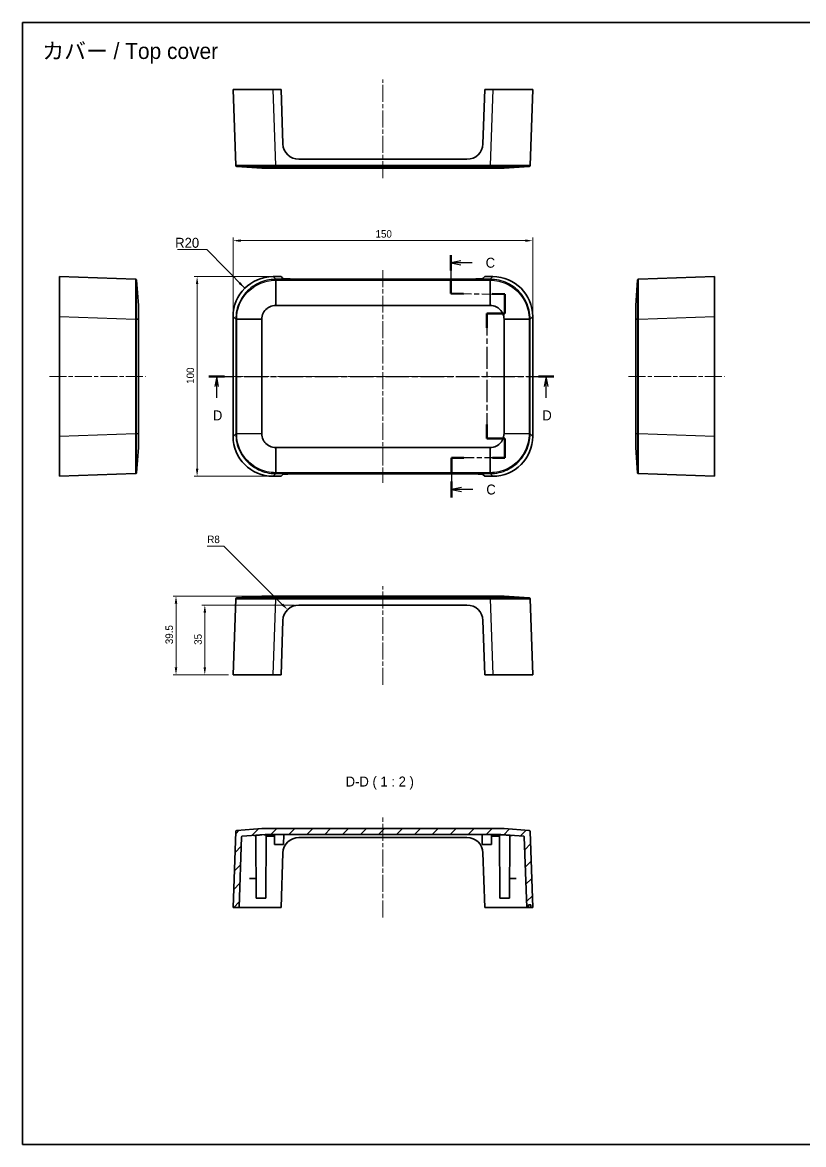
# Model space of a CAD drawing. Header units: millimetres. Extents: x 22 to 3190, y 12 to 574.
# Drawn here: x 1215 to 1606, y 12 to 574 of the extents above; entities that cross this region are included whole.
import ezdxf

# ---------------------------------------------------------------- set-up
doc = ezdxf.new("R2010")
doc.units = ezdxf.units.MM
doc.header["$LTSCALE"] = 1.5
doc.linetypes.add('CHAIN', pattern=[0.3543, 0.2362, -0.0295, 0.0591, -0.0295])
doc.layers.get('Defpoints').update_dxf_attribs({"lineweight": 25})
for name, color, linetype, lineweight in [('Border (ISO)', 7, 'Continuous', 35), ('Dimension (ISO)', 7, 'Continuous', 18), ('Section Line (ISO)', 7, 'CHAIN', 25), ('Symbol (ISO)', 7, 'Continuous', 18), ('Visible (ISO)', 7, 'Continuous', 35), ('Visible Narrow (ISO)', 7, 'Continuous', 25)]:
    doc.layers.add(name, color=color, linetype=linetype, lineweight=lineweight)
doc.layers.add('Centerline (ISO)', color=7, linetype='Continuous', lineweight=18, true_color=0x80ffff)
doc.layers.add('Hatch (ISO)', color=1, linetype='Continuous', lineweight=18, true_color=0xff0000)
doc.styles.add('Note Text (TK)', font='')
doc.styles.get('Note Text (TK)').set_extended_font_data('MS PGothic')
doc.dimstyles.new('Default - Method 1b (TK)', dxfattribs={"dimscale": 1.5, "dimtxt": 2.5, "dimasz": 2.5, "dimexe": 1, "dimexo": 1.5, "dimgap": 1, "dimtad": 1, "dimtoh": 1, "dimrnd": 1e-08, "dimdsep": 46, "dimtxsty": 'Note Text (TK)', "dimcen": 0.09, "dimdle": 5, "dimclrd": 100, "dimclre": 100, "dimclrt": 7, "dimadec": 1, "dimazin": 1, "dimtfac": 1, "dimtmove": 0, "dimatfit": 3, "dimfxl": 1, "dimtolj": 1, "dimlwd": -1, "dimlwe": -1, "dimarcsym": 0})
doc.dimstyles.new('Default - Method 1b (TK)$7', dxfattribs={"dimscale": 1.5, "dimtxt": 2.5, "dimasz": 2.5, "dimexe": 1, "dimexo": 1.5, "dimgap": 1, "dimtad": 1, "dimtoh": 1, "dimrnd": 1e-08, "dimdsep": 46, "dimtxsty": 'Note Text (TK)', "dimcen": 0.09, "dimdle": 5, "dimclrd": 256, "dimclre": 100, "dimclrt": 7, "dimadec": 1, "dimazin": 1, "dimtfac": 1, "dimtmove": 0, "dimatfit": 3, "dimfxl": 1, "dimtolj": 1, "dimlwd": -1, "dimlwe": -1, "dimarcsym": 0})

# ---------------------------------------------------------------- blocks, each defined once
blk = doc.blocks.new('図面枠 tk図枠')
at = {"layer": 'Border (ISO)'}
for p, q in [((14.5, 289), (405.5, 289)), ((14.5, 289), (14.5, 8)), ((405.5, 289), (405.5, 8)), ((14.5, 8), (405.5, 8))]:
    blk.add_line(p, q, dxfattribs=at)
blk = doc.blocks.new('2dTransSection2')
at = {"layer": 'Section Line (ISO)', "linetype": 'CHAIN', "ltscale": 16.412285}
blk.add_line((121.72, 230.72), (121.72, 221.09), dxfattribs=at)
at = {"layer": 'Section Line (ISO)', "linetype": 'Continuous', "lineweight": 50}
for p, q in [((121.72, 230.72), (121.72, 226.9)), ((121.72, 224.9), (121.72, 221.09)), ((121.72, 221.09), (124.88, 221.06)), ((132.05, 221), (135.22, 220.98)), ((135.22, 220.98), (135.22, 216.12)), ((135.22, 216.12), (130.72, 216.12)), ((130.72, 216.12), (130.72, 212.56)), ((130.72, 188.35), (130.72, 184.8)), ((130.72, 184.8), (135.22, 184.8)), ((135.22, 184.8), (135.22, 179.98)), ((124.99, 179.98), (121.88, 179.98)), ((121.88, 179.98), (121.88, 176.01)), ((135.22, 179.98), (132.11, 179.98)), ((121.88, 174.01), (121.88, 170.03))]:
    blk.add_line(p, q, dxfattribs=at)
at = {"layer": 'Section Line (ISO)', "linetype": 'Continuous'}
for p, q in [((124.22, 229.31), (121.72, 228.81)), ((124.22, 228.81), (121.72, 228.81)), ((121.72, 228.81), (124.22, 228.31)), ((127.07, 228.81), (124.22, 228.81)), ((124.38, 172.52), (121.88, 172.02)), ((124.38, 172.02), (121.88, 172.02)), ((121.88, 172.02), (124.38, 171.52)), ((127.26, 172.02), (124.38, 172.02))]:
    blk.add_line(p, q, dxfattribs=at)
at = {"layer": 'Section Line (ISO)', "linetype": 'CHAIN', "ltscale": 14.589766}
blk.add_line((121.72, 221.09), (135.22, 220.98), dxfattribs=at)
at = {"layer": 'Section Line (ISO)', "linetype": 'CHAIN', "ltscale": 5.397293}
blk.add_line((135.22, 220.98), (135.22, 216.12), dxfattribs=at)
at = {"layer": 'Section Line (ISO)', "linetype": 'CHAIN', "ltscale": 5.001}
blk.add_line((135.22, 216.12), (130.72, 216.12), dxfattribs=at)
at = {"layer": 'Section Line (ISO)', "linetype": 'CHAIN', "ltscale": 15.673313}
blk.add_line((130.72, 216.12), (130.72, 184.8), dxfattribs=at)
at = {"layer": 'Section Line (ISO)', "linetype": 'CHAIN', "ltscale": 5.000638}
blk.add_line((130.72, 184.8), (135.22, 184.8), dxfattribs=at)
at = {"layer": 'Section Line (ISO)', "linetype": 'CHAIN', "ltscale": 5.353258}
blk.add_line((135.22, 184.8), (135.22, 179.98), dxfattribs=at)
at = {"layer": 'Section Line (ISO)', "linetype": 'CHAIN', "ltscale": 14.43327}
blk.add_line((135.22, 179.98), (121.88, 179.98), dxfattribs=at)
at = {"layer": 'Section Line (ISO)', "linetype": 'CHAIN', "ltscale": 16.867325}
blk.add_line((121.88, 179.98), (121.88, 170.03), dxfattribs=at)
at = {"layer": 'Section Line (ISO)', "char_height": 2.5, "attachment_point": 7, "style": 'Note Text (TK)'}
for insert in [(130.44, 227.54), (130.6, 170.75)]:
    blk.add_mtext('C', dxfattribs=dict(at, insert=insert))
blk = doc.blocks.new('2dTransSection3')
at = {"layer": 'Section Line (ISO)', "linetype": 'CHAIN', "ltscale": 16.623709}
blk.add_line((61.16, 200.35), (147.51, 200.35), dxfattribs=at)
at = {"layer": 'Section Line (ISO)', "linetype": 'Continuous', "lineweight": 50}
for p, q in [((61.16, 200.35), (65.05, 200.35)), ((143.62, 200.35), (147.51, 200.35))]:
    blk.add_line(p, q, dxfattribs=at)
at = {"layer": 'Section Line (ISO)', "linetype": 'Continuous'}
for p, q in [((63.11, 200.35), (62.61, 197.85)), ((63.11, 197.85), (63.11, 200.35)), ((63.61, 197.85), (63.11, 200.35)), ((145.57, 200.35), (145.07, 197.85)), ((145.57, 197.85), (145.57, 200.35)), ((146.07, 197.85), (145.57, 200.35)), ((63.11, 194.98), (63.11, 197.85)), ((145.57, 194.98), (145.57, 197.85))]:
    blk.add_line(p, q, dxfattribs=at)
at = {"layer": 'Section Line (ISO)', "char_height": 2.5, "attachment_point": 7, "style": 'Note Text (TK)'}
for insert in [(62.17, 189.35), (144.62, 189.35)]:
    blk.add_mtext('D', dxfattribs=dict(at, insert=insert))
blk = doc.blocks.new('*D38')
at = {"layer": 'Defpoints', "color": 0, "transparency": 16777216}
for p in [(1470.19, 464.71), (1320.19, 426.71), (1470.19, 426.71)]:
    blk.add_point(p, dxfattribs=at)
at = {"layer": 'Dimension (ISO)', "color": 100, "transparency": 16777216}
for p, q in [((1320.19, 428.96), (1320.19, 466.21)), ((1323.94, 464.71), (1466.44, 464.71)), ((1470.19, 428.96), (1470.19, 466.21))]:
    blk.add_line(p, q, dxfattribs=at)
for points in [[(1323.94, 465.33), (1323.94, 464.08), (1320.19, 464.71)], [(1466.44, 465.33), (1466.44, 464.08), (1470.19, 464.71)]]:
    blk.add_solid(points, dxfattribs=at)
at = {"layer": 'Dimension (ISO)', "color": 7, "transparency": 16777216, "insert": (1391.49, 468.08), "char_height": 3.75, "attachment_point": 4, "style": 'Note Text (TK)'}
blk.add_mtext('\\A1;150', dxfattribs=at)
blk = doc.blocks.new('*D39')
at = {"layer": 'Defpoints', "color": 0, "transparency": 16777216}
for p in [(1302.18, 446.69), (1340.18, 446.69), (1340.18, 346.69)]:
    blk.add_point(p, dxfattribs=at)
at = {"layer": 'Dimension (ISO)', "color": 100, "transparency": 16777216}
for p, q in [((1337.93, 446.69), (1300.68, 446.69)), ((1302.18, 350.44), (1302.18, 442.94)), ((1337.93, 346.69), (1300.68, 346.69))]:
    blk.add_line(p, q, dxfattribs=at)
for points in [[(1301.56, 442.94), (1302.81, 442.94), (1302.18, 446.69)], [(1301.56, 350.44), (1302.81, 350.44), (1302.18, 346.69)]]:
    blk.add_solid(points, dxfattribs=at)
at = {"layer": 'Dimension (ISO)', "color": 7, "transparency": 16777216, "insert": (1298.81, 392.99), "char_height": 3.75, "attachment_point": 4, "rotation": 90, "style": 'Note Text (TK)'}
blk.add_mtext('\\A1;100', dxfattribs=at)
blk = doc.blocks.new('*D40')
at = {"layer": 'Defpoints', "color": 0, "transparency": 16777216}
for p in [(1306.04, 282.22), (1353.12, 282.22), (1320.19, 247.22)]:
    blk.add_point(p, dxfattribs=at)
at = {"layer": 'Dimension (ISO)', "color": 100, "transparency": 16777216}
for p, q in [((1350.87, 282.22), (1304.54, 282.22)), ((1306.04, 250.97), (1306.04, 278.47)), ((1317.94, 247.22), (1304.54, 247.22))]:
    blk.add_line(p, q, dxfattribs=at)
for points in [[(1305.41, 278.47), (1306.66, 278.47), (1306.04, 282.22)], [(1305.41, 250.97), (1306.66, 250.97), (1306.04, 247.22)]]:
    blk.add_solid(points, dxfattribs=at)
at = {"layer": 'Dimension (ISO)', "color": 7, "transparency": 16777216, "insert": (1302.66, 262.27), "char_height": 3.75, "attachment_point": 4, "rotation": 90, "style": 'Note Text (TK)'}
blk.add_mtext('\\A1;35', dxfattribs=at)
blk = doc.blocks.new('*D41')
at = {"layer": 'Defpoints', "color": 0, "transparency": 16777216}
for p in [(1291.62, 286.72), (1341.56, 286.72), (1320.19, 247.22)]:
    blk.add_point(p, dxfattribs=at)
at = {"layer": 'Dimension (ISO)', "color": 100, "transparency": 16777216}
for p, q in [((1339.31, 286.72), (1290.12, 286.72)), ((1291.62, 250.97), (1291.62, 282.97)), ((1317.94, 247.22), (1290.12, 247.22))]:
    blk.add_line(p, q, dxfattribs=at)
for points in [[(1290.99, 282.97), (1292.24, 282.97), (1291.62, 286.72)], [(1290.99, 250.97), (1292.24, 250.97), (1291.62, 247.22)]]:
    blk.add_solid(points, dxfattribs=at)
at = {"layer": 'Dimension (ISO)', "color": 7, "transparency": 16777216, "insert": (1288.24, 262.6), "char_height": 3.75, "attachment_point": 4, "rotation": 90, "style": 'Note Text (TK)'}
blk.add_mtext('\\A1;39.5', dxfattribs=at)
blk = doc.blocks.new('*D42')
at = {"layer": 'Defpoints', "color": 0, "transparency": 16777216}
for p in [(1347.47, 279.88), (1353.12, 274.22)]:
    blk.add_point(p, dxfattribs=at)
at = {"layer": 'Dimension (ISO)', "color": 100, "transparency": 16777216}
for p, q in [((1307.27, 311.71), (1315.64, 311.71)), ((1315.64, 311.71), (1344.82, 282.53))]:
    blk.add_line(p, q, dxfattribs=at)
blk.add_solid([(1345.26, 282.97), (1344.37, 282.09), (1347.47, 279.88)], dxfattribs=at)
at = {"layer": 'Dimension (ISO)', "color": 7, "transparency": 16777216, "insert": (1307.27, 315.08), "char_height": 3.75, "attachment_point": 4, "style": 'Note Text (TK)'}
blk.add_mtext('\\A1;R8', dxfattribs=at)

msp = doc.modelspace()

# ---------------------------------------------------------------- hatches: boundary and pattern name
at = {"layer": 'Hatch (ISO)'}
h = msp.add_hatch(dxfattribs=at)
h.set_pattern_fill('ANSI31', color=256, scale=50.8, style=0)
h.set_pattern_definition([(45, (1185.75, -4), (-4.49013, 4.49013), [])])
edge = h.paths.add_edge_path()
edge.add_ellipse((1468.365, 168.8387), major_axis=(0.4997, 0.0174), ratio=1, start_angle=0, end_angle=83.615688)
edge.add_line((1468.4032, 169.3372), (1455.8142, 170.3024))
edge.add_line((1455.8142, 170.3024), (1334.5729, 170.3024))
edge.add_line((1334.5729, 170.3024), (1321.9839, 169.3372))
edge.add_ellipse((1322.0221, 168.8387), major_axis=(-0.0382, 0.4985), ratio=1, start_angle=0, end_angle=83.615688)
edge.add_line((1321.5224, 168.8561), (1320.1936, 130.8024))
edge.add_line((1320.1936, 130.8024), (1323.1936, 130.8024))
edge.add_line((1323.1936, 130.8024), (1324.4274, 166.1348))
edge.add_ellipse((1324.7272, 166.1243), major_axis=(-0.2998, 0.0105), ratio=1, start_angle=276.384312, end_angle=360, ccw=False)
edge.add_line((1324.7043, 166.4235), (1336.1682, 167.3024))
edge.add_line((1336.1682, 167.3024), (1454.219, 167.3024))
edge.add_line((1454.219, 167.3024), (1465.6829, 166.4235))
edge.add_ellipse((1465.6599, 166.1243), major_axis=(0.0229, 0.2991), ratio=1, start_angle=276.384312, end_angle=360, ccw=False)
edge.add_line((1465.9597, 166.1348), (1467.1936, 130.8024))
edge.add_line((1467.1936, 130.8024), (1468.0936, 130.8024))
edge.add_line((1468.0936, 130.8024), (1468.0936, 132.0024))
edge.add_line((1468.0936, 132.0024), (1469.1936, 132.0024))
edge.add_line((1469.1936, 132.0024), (1469.1936, 130.8024))
edge.add_line((1469.1936, 130.8024), (1470.1936, 130.8024))
edge.add_line((1470.1936, 130.8024), (1468.8647, 168.8561))

# ---------------------------------------------------------------- linework, layer by layer
at = {"layer": 'Centerline (ISO)', "linetype": 'CHAIN', "ltscale": 23.990969}
for p, q in [((1395.1936, 495.9527), (1395.1936, 545.4527)), ((1395.1936, 449.9034), (1395.1936, 343.4841)), ((1228.2892, 396.6937), (1276.3429, 396.6937)), ((1316.9839, 396.6937), (1473.4032, 396.6937)), ((1518.167, 396.6937), (1566.2207, 396.6937)), ((1395.1936, 242.2187), (1395.1936, 291.7187)), ((1395.1936, 125.8024), (1395.1936, 176.6406))]:
    msp.add_line(p, q, dxfattribs=at)
at = {"layer": 'Visible (ISO)'}
for p, q in [((1320.1936, 540.4527), (1340.1814, 540.4527)), ((1320.1936, 540.4527), (1321.5224, 502.399)), ((1340.1814, 540.4527), (1344.1936, 540.4527)), ((1345.1287, 513.1785), (1344.1936, 540.4527)), ((1446.1936, 540.4527), (1445.2585, 513.1785)), ((1446.1936, 540.4527), (1450.2058, 540.4527)), ((1450.2058, 540.4527), (1470.1936, 540.4527)), ((1468.8647, 502.399), (1470.1936, 540.4527)), ((1321.9839, 501.9179), (1334.573, 500.9527)), ((1341.5608, 500.9527), (1448.8264, 500.9527)), ((1437.2632, 505.4527), (1353.124, 505.4527)), ((1455.8142, 500.9527), (1468.4032, 501.9179)), ((1233.2892, 426.7059), (1233.2892, 446.6937)), ((1271.3429, 445.3649), (1233.2892, 446.6937)), ((1272.7892, 432.3143), (1271.824, 444.9034)), ((1340.1814, 446.6937), (1344.1936, 446.6937)), ((1345.1287, 445.7413), (1344.1936, 446.6937)), ((1437.2632, 445.4715), (1353.124, 445.4715)), ((1446.1936, 446.6937), (1445.2585, 445.7413)), ((1446.1936, 446.6937), (1450.2058, 446.6937)), ((1522.6859, 444.9034), (1521.7207, 432.3143)), ((1561.2207, 446.6937), (1523.167, 445.3649)), ((1561.2207, 446.6937), (1561.2207, 426.7059)), ((1341.5608, 432.3144), (1448.8264, 432.3144)), ((1233.2892, 366.6815), (1233.2892, 426.7059)), ((1272.7892, 368.0609), (1272.7892, 425.3265)), ((1320.1936, 366.6815), (1320.1936, 426.7059)), ((1334.5729, 368.0609), (1334.5729, 425.3265)), ((1455.8142, 425.3265), (1455.8142, 368.0609)), ((1470.1936, 426.7059), (1470.1936, 366.6815)), ((1521.7207, 425.3265), (1521.7207, 368.0609)), ((1561.2207, 426.7059), (1561.2207, 366.6815)), ((1233.2892, 346.6937), (1233.2892, 366.6815)), ((1561.2207, 366.6815), (1561.2207, 346.6937)), ((1271.824, 348.4841), (1272.7892, 361.0731)), ((1448.8264, 361.0731), (1341.5608, 361.0731)), ((1521.7207, 361.0731), (1522.6859, 348.4841)), ((1233.2892, 346.6937), (1271.3429, 348.0226)), ((1344.1936, 346.6937), (1340.1814, 346.6937)), ((1344.1936, 346.6937), (1345.1287, 347.6462)), ((1353.124, 347.916), (1437.2632, 347.916)), ((1445.2585, 347.6462), (1446.1936, 346.6937)), ((1450.2058, 346.6937), (1446.1936, 346.6937)), ((1523.167, 348.0226), (1561.2207, 346.6937)), ((1334.573, 286.7187), (1321.9839, 285.7535)), ((1448.8264, 286.7187), (1341.5608, 286.7187)), ((1468.4032, 285.7535), (1455.8142, 286.7187)), ((1321.5224, 285.2724), (1320.1936, 247.2187)), ((1353.124, 282.2187), (1437.2632, 282.2187)), ((1470.1936, 247.2187), (1468.8647, 285.2724)), ((1344.1936, 247.2187), (1345.1287, 274.4928)), ((1445.2585, 274.4928), (1446.1936, 247.2187)), ((1340.1814, 247.2187), (1320.1936, 247.2187)), ((1344.1936, 247.2187), (1340.1814, 247.2187)), ((1450.2058, 247.2187), (1446.1936, 247.2187)), ((1470.1936, 247.2187), (1450.2058, 247.2187)), ((1321.5224, 168.8561), (1320.1936, 130.8024)), ((1334.5729, 170.3024), (1321.9839, 169.3372)), ((1455.8142, 170.3024), (1334.5729, 170.3024)), ((1334.5729, 170.3024), (1334.573, 170.3024)), ((1468.4032, 169.3372), (1455.8142, 170.3024)), ((1455.8142, 170.3024), (1455.8142, 170.3024)), ((1470.1936, 130.8024), (1468.8647, 168.8561)), ((1323.1936, 130.8024), (1324.4274, 166.1348)), ((1324.7043, 166.4235), (1336.1682, 167.3024)), ((1331.7936, 135.4024), (1331.6289, 166.8597)), ((1336.1682, 167.3024), (1454.219, 167.3024)), ((1336.5936, 135.4024), (1336.7599, 167.1707)), ((1336.7599, 167.1716), (1336.7599, 167.173)), ((1340.8936, 162.3024), (1340.8674, 167.3024)), ((1345.4936, 162.3024), (1345.5198, 167.3024)), ((1353.124, 165.8024), (1437.2632, 165.8024)), ((1444.8936, 162.3024), (1444.8674, 167.3024)), ((1449.4936, 162.3024), (1449.5198, 167.3024)), ((1453.7936, 135.4024), (1453.6272, 167.1724)), ((1454.219, 167.3024), (1465.6829, 166.4235)), ((1458.5936, 135.4024), (1458.7583, 166.8597)), ((1465.9597, 166.1348), (1467.1936, 130.8024)), ((1345.4936, 162.3024), (1340.8936, 162.3024)), ((1344.1936, 130.8024), (1345.1287, 158.0765)), ((1449.4936, 162.3024), (1444.8936, 162.3024)), ((1445.2585, 158.0765), (1446.1936, 130.8024)), ((1328.8875, 145.3024), (1331.7417, 145.3024)), ((1458.6454, 145.3024), (1461.4997, 145.3024)), ((1336.5936, 135.4024), (1331.7936, 135.4024)), ((1458.5936, 135.4024), (1453.7936, 135.4024)), ((1320.1936, 130.8024), (1323.1936, 130.8024)), ((1323.1936, 130.8024), (1339.6835, 130.8024)), ((1344.1936, 130.8024), (1339.6835, 130.8024)), ((1450.7036, 130.8024), (1446.1936, 130.8024)), ((1450.7036, 130.8024), (1467.1936, 130.8024)), ((1467.1936, 130.8024), (1468.0936, 130.8024)), ((1468.0936, 130.8024), (1468.0936, 132.0024)), ((1468.0936, 132.0024), (1469.1936, 132.0024)), ((1469.1936, 130.8024), (1468.0936, 130.8024)), ((1469.1936, 132.0024), (1469.1936, 130.8024)), ((1469.1936, 130.8024), (1470.1936, 130.8024))]:
    msp.add_line(p, q, dxfattribs=at)
for centre, radius, start, end in [((1353.124, 513.4527), 8, 181.963658, 270), ((1437.2632, 513.4527), 8, 270, 358.036342), ((1322.0221, 502.4164), 0.5, 182, 265.615703), ((1468.365, 502.4164), 0.5, 274.384297, 358), ((1271.3255, 444.8652), 0.5, 4.384297, 88), ((1523.1845, 444.8652), 0.5, 92, 175.615703), ((1271.3255, 348.5223), 0.5, 272, 355.615703), ((1523.1845, 348.5223), 0.5, 184.384297, 268), ((1322.0221, 285.2549), 0.5, 94.384297, 178), ((1353.124, 274.2187), 8, 90, 178.036342), ((1437.2632, 274.2187), 8, 1.963658, 90), ((1468.365, 285.2549), 0.5, 2, 85.615703), ((1322.0221, 168.8387), 0.5, 94.384312, 178), ((1468.365, 168.8387), 0.5, 2, 85.615688), ((1324.7272, 166.1243), 0.3, 94.384312, 178), ((1353.124, 157.8024), 8, 90, 178.036342), ((1437.2632, 157.8024), 8, 1.963658, 90), ((1465.6599, 166.1243), 0.3, 2, 85.615688)]:
    msp.add_arc(centre, radius, start, end, dxfattribs=at)
for centre, major_axis, ratio, start_param, end_param in [((1340.2058, 426.6815), (-14.1594, 14.1594), 0.99878277, 5.49839613, 7.06797448), ((1353.124, 445.7509), (8, 0), 0.03492077, 3.17586494, 4.71238898), ((1437.2632, 445.7509), (8, 0), 0.03492077, 4.71238898, 6.24891302), ((1450.1814, 426.6815), (14.1594, 14.1594), 0.99878277, 5.49839613, 7.06797448), ((1340.2058, 366.7059), (-14.1594, -14.1594), 0.99878277, 5.49839613, 7.06797448), ((1450.1814, 366.7059), (14.1594, -14.1594), 0.99878277, 5.49839613, 7.06797448), ((1353.124, 347.6366), (-8, 0), 0.03492077, 4.71238898, 6.24891302), ((1437.2632, 347.6366), (-8, 0), 0.03492077, 3.17586494, 4.71238898)]:
    msp.add_ellipse(centre, major_axis=major_axis, ratio=ratio, start_param=start_param, end_param=end_param, dxfattribs=at)
for points, knots in [([(1334.573, 500.9527), (1334.5748, 500.9527), (1335.0541, 500.9527), (1336.7196, 500.9527), (1338.9394, 500.9527), (1340.5027, 500.9527), (1341.5486, 500.9527)], [-0.7830483, -0.7830483, -0.7830483, -0.7830483, -0.33559213, 0.11186404, 0.33559213, 0.7830483, 0.7830483, 0.7830483, 0.7830483]), ([(1341.5486, 500.9527), (1341.5506, 500.9527), (1341.5526, 500.9527), (1341.5567, 500.9527), (1341.5587, 500.9527), (1341.5608, 500.9527)], [0, 0, 0, 0, 0.00061036116, 0.00061036116, 0.00122072231, 0.00122072231, 0.00122072231, 0.00122072231]), ([(1448.8264, 500.9527), (1448.8284, 500.9527), (1448.8305, 500.9527), (1448.8345, 500.9527), (1448.8366, 500.9527), (1448.8386, 500.9527)], [0, 0, 0, 0, 0.00061036116, 0.00061036116, 0.00122072232, 0.00122072232, 0.00122072232, 0.00122072232]), ([(1448.8386, 500.9527), (1449.8845, 500.9527), (1451.4478, 500.9527), (1453.6676, 500.9527), (1455.333, 500.9527), (1455.8124, 500.9527), (1455.8142, 500.9527)], [-0.7830483, -0.7830483, -0.7830483, -0.7830483, -0.33559213, -0.11186404, 0.33559213, 0.7830483, 0.7830483, 0.7830483, 0.7830483]), ([(1272.7892, 425.3387), (1272.7892, 426.3846), (1272.7892, 428.4712), (1272.7892, 430.5563), (1272.7892, 431.9517), (1272.7892, 432.3125), (1272.7892, 432.3143)], [-0.7830483, -0.7830483, -0.7830483, -0.7830483, -0.33559213, 0.11186404, 0.33559213, 0.7830483, 0.7830483, 0.7830483, 0.7830483]), ([(1334.573, 425.3387), (1334.5748, 426.3846), (1335.0541, 428.4712), (1336.7196, 430.5563), (1338.9394, 431.9517), (1340.5027, 432.3125), (1341.5486, 432.3143)], [-0.7830483, -0.7830483, -0.7830483, -0.7830483, -0.33559213, 0.11186404, 0.33559213, 0.7830483, 0.7830483, 0.7830483, 0.7830483]), ([(1341.5486, 432.3143), (1341.5506, 432.3143), (1341.5526, 432.3143), (1341.5567, 432.3144), (1341.5587, 432.3144), (1341.5608, 432.3144)], [0, 0, 0, 0, 0.00061036116, 0.00061036116, 0.00122072231, 0.00122072231, 0.00122072231, 0.00122072231]), ([(1448.8264, 432.3144), (1448.8284, 432.3144), (1448.8305, 432.3144), (1448.8345, 432.3143), (1448.8366, 432.3143), (1448.8386, 432.3143)], [0, 0, 0, 0, 0.00061036116, 0.00061036116, 0.00122072232, 0.00122072232, 0.00122072232, 0.00122072232]), ([(1448.8386, 432.3143), (1449.8845, 432.3125), (1451.4478, 431.9517), (1453.6676, 430.5563), (1455.333, 428.4712), (1455.8124, 426.3846), (1455.8142, 425.3387)], [-0.7830483, -0.7830483, -0.7830483, -0.7830483, -0.33559213, -0.11186404, 0.33559213, 0.7830483, 0.7830483, 0.7830483, 0.7830483]), ([(1521.7207, 432.3143), (1521.7207, 432.3125), (1521.7207, 431.9517), (1521.7207, 430.5563), (1521.7207, 428.4712), (1521.7207, 426.3846), (1521.7207, 425.3387)], [-0.7830483, -0.7830483, -0.7830483, -0.7830483, -0.33559213, -0.11186404, 0.33559213, 0.7830483, 0.7830483, 0.7830483, 0.7830483]), ([(1272.7892, 425.3265), (1272.7892, 425.3286), (1272.7892, 425.3306), (1272.7892, 425.3347), (1272.7892, 425.3367), (1272.7892, 425.3387)], [0, 0, 0, 0, 0.00061036117, 0.00061036117, 0.00122072233, 0.00122072233, 0.00122072233, 0.00122072233]), ([(1334.5729, 425.3265), (1334.5729, 425.3286), (1334.5729, 425.3306), (1334.5729, 425.3347), (1334.573, 425.3367), (1334.573, 425.3387)], [0, 0, 0, 0, 0.00061036117, 0.00061036117, 0.00122072233, 0.00122072233, 0.00122072233, 0.00122072233]), ([(1455.8142, 425.3387), (1455.8142, 425.3367), (1455.8142, 425.3347), (1455.8142, 425.3306), (1455.8142, 425.3286), (1455.8142, 425.3265)], [0, 0, 0, 0, 0.00061036116, 0.00061036116, 0.00122072232, 0.00122072232, 0.00122072232, 0.00122072232]), ([(1521.7207, 425.3387), (1521.7207, 425.3367), (1521.7207, 425.3347), (1521.7207, 425.3306), (1521.7207, 425.3286), (1521.7207, 425.3265)], [0, 0, 0, 0, 0.00061036116, 0.00061036116, 0.00122072232, 0.00122072232, 0.00122072232, 0.00122072232]), ([(1272.7892, 368.0487), (1272.7892, 368.0507), (1272.7892, 368.0528), (1272.7892, 368.0568), (1272.7892, 368.0589), (1272.7892, 368.0609)], [0, 0, 0, 0, 0.00061036115, 0.00061036115, 0.00122072229, 0.00122072229, 0.00122072229, 0.00122072229]), ([(1272.7892, 361.0731), (1272.7892, 361.0749), (1272.7892, 361.5543), (1272.7892, 363.2197), (1272.7892, 365.4395), (1272.7892, 367.0028), (1272.7892, 368.0487)], [-0.7830483, -0.7830483, -0.7830483, -0.7830483, -0.33559213, 0.11186404, 0.33559213, 0.7830483, 0.7830483, 0.7830483, 0.7830483]), ([(1334.573, 368.0487), (1334.573, 368.0507), (1334.5729, 368.0528), (1334.5729, 368.0568), (1334.5729, 368.0589), (1334.5729, 368.0609)], [0, 0, 0, 0, 0.00061036115, 0.00061036115, 0.00122072229, 0.00122072229, 0.00122072229, 0.00122072229]), ([(1341.5486, 361.0731), (1340.5027, 361.0749), (1338.4161, 361.5543), (1336.331, 363.2197), (1334.9356, 365.4395), (1334.5748, 367.0028), (1334.573, 368.0487)], [-0.7830483, -0.7830483, -0.7830483, -0.7830483, -0.33559213, 0.11186404, 0.33559213, 0.7830483, 0.7830483, 0.7830483, 0.7830483]), ([(1455.8142, 368.0487), (1455.8124, 367.0028), (1455.4515, 365.4395), (1454.0561, 363.2197), (1451.971, 361.5543), (1449.8845, 361.0749), (1448.8386, 361.0731)], [-0.7830483, -0.7830483, -0.7830483, -0.7830483, -0.33559213, -0.11186404, 0.33559213, 0.7830483, 0.7830483, 0.7830483, 0.7830483]), ([(1455.8142, 368.0609), (1455.8142, 368.0589), (1455.8142, 368.0568), (1455.8142, 368.0528), (1455.8142, 368.0507), (1455.8142, 368.0487)], [0, 0, 0, 0, 0.00061036114, 0.00061036114, 0.0012207223, 0.0012207223, 0.0012207223, 0.0012207223]), ([(1521.7207, 368.0609), (1521.7207, 368.0589), (1521.7207, 368.0568), (1521.7207, 368.0528), (1521.7207, 368.0507), (1521.7207, 368.0487)], [0, 0, 0, 0, 0.00061036114, 0.00061036114, 0.0012207223, 0.0012207223, 0.0012207223, 0.0012207223]), ([(1521.7207, 368.0487), (1521.7207, 367.0028), (1521.7207, 365.4395), (1521.7207, 363.2197), (1521.7207, 361.5543), (1521.7207, 361.0749), (1521.7207, 361.0731)], [-0.7830483, -0.7830483, -0.7830483, -0.7830483, -0.33559213, -0.11186404, 0.33559213, 0.7830483, 0.7830483, 0.7830483, 0.7830483]), ([(1341.5608, 361.0731), (1341.5587, 361.0731), (1341.5567, 361.0731), (1341.5526, 361.0731), (1341.5506, 361.0731), (1341.5486, 361.0731)], [0, 0, 0, 0, 0.00061036116, 0.00061036116, 0.00122072231, 0.00122072231, 0.00122072231, 0.00122072231]), ([(1448.8386, 361.0731), (1448.8366, 361.0731), (1448.8345, 361.0731), (1448.8305, 361.0731), (1448.8284, 361.0731), (1448.8264, 361.0731)], [0, 0, 0, 0, 0.00061036116, 0.00061036116, 0.00122072231, 0.00122072231, 0.00122072231, 0.00122072231]), ([(1341.5486, 286.7187), (1340.5027, 286.7187), (1338.4161, 286.7187), (1336.331, 286.7187), (1334.9356, 286.7187), (1334.5748, 286.7187), (1334.573, 286.7187)], [-0.7830483, -0.7830483, -0.7830483, -0.7830483, -0.33559213, 0.11186404, 0.33559213, 0.7830483, 0.7830483, 0.7830483, 0.7830483]), ([(1341.5608, 286.7187), (1341.5587, 286.7187), (1341.5567, 286.7187), (1341.5526, 286.7187), (1341.5506, 286.7187), (1341.5486, 286.7187)], [0, 0, 0, 0, 0.00061036116, 0.00061036116, 0.00122072231, 0.00122072231, 0.00122072231, 0.00122072231]), ([(1448.8386, 286.7187), (1448.8366, 286.7187), (1448.8345, 286.7187), (1448.8305, 286.7187), (1448.8284, 286.7187), (1448.8264, 286.7187)], [0, 0, 0, 0, 0.00061036116, 0.00061036116, 0.00122072231, 0.00122072231, 0.00122072231, 0.00122072231]), ([(1455.8142, 286.7187), (1455.8124, 286.7187), (1455.4515, 286.7187), (1454.0561, 286.7187), (1451.971, 286.7187), (1449.8845, 286.7187), (1448.8386, 286.7187)], [-0.7830483, -0.7830483, -0.7830483, -0.7830483, -0.33559213, -0.11186404, 0.33559213, 0.7830483, 0.7830483, 0.7830483, 0.7830483]), ([(1334.5483, 167.0921), (1334.4873, 167.0883), (1334.4262, 167.0844), (1333.9709, 167.0547), (1333.5697, 167.0259), (1332.8001, 166.9664), (1332.4233, 166.9348), (1331.759, 166.8737), (1331.4611, 166.8435), (1330.9772, 166.7877), (1330.7832, 166.7611), (1330.6041, 166.7288), (1330.5615, 166.719), (1330.538, 166.7122), (1330.5348, 166.7111), (1330.5348, 166.7111)], [0.564562365, 0.564562365, 0.564562365, 0.564562365, 0.582905973, 0.582905973, 0.701549373, 0.701549373, 0.823365319, 0.823365319, 0.943510669, 0.943510669, 1.063581284, 1.063581284, 1.119596727, 1.119596727, 1.135883401, 1.135883401, 1.135883401, 1.135883401]), ([(1337.8297, 167.0995), (1337.8297, 167.0995), (1337.8217, 167.1023), (1337.7817, 167.1124), (1337.7338, 167.1214), (1337.5736, 167.1416), (1337.4375, 167.1521), (1337.0736, 167.1681), (1336.8264, 167.1721), (1336.3073, 167.1692), (1336.0367, 167.1635), (1335.751, 167.1534)], [0.073447311, 0.073447311, 0.073447311, 0.073447311, 0.100668965, 0.100668965, 0.15510473, 0.15510473, 0.239945873, 0.239945873, 0.346239644, 0.346239644, 0.440034079, 0.440034079, 0.440034079, 0.440034079]), ([(1453.6312, 166.4237), (1452.524, 166.4237), (1451.3859, 166.4236), (1450.2425, 166.4235), (1450.0003, 166.4235), (1449.7577, 166.4235), (1449.5152, 166.4235)], [-0.420285064, -0.420285064, -0.420285064, -0.420285064, -0.077206948, -0.077206948, -0.077206948, -0.00453036, -0.00453036, -0.00453036, -0.00453036]), ([(1459.8525, 166.7111), (1459.8525, 166.7111), (1459.8477, 166.7127), (1459.8208, 166.7201), (1459.7839, 166.7285), (1459.6517, 166.7527), (1459.5314, 166.7707), (1459.1923, 166.814), (1458.9486, 166.8409), (1458.3754, 166.8977), (1458.0345, 166.9284), (1457.3048, 166.9891), (1456.9067, 167.0197), (1456.1055, 167.0759), (1455.6922, 167.1022), (1454.909, 167.1435), (1454.5292, 167.1588), (1453.8545, 167.1741), (1453.5495, 167.1746), (1453.0539, 167.1605), (1452.8526, 167.1461), (1452.654, 167.1205), (1452.6037, 167.1111), (1452.5624, 167.1008), (1452.5542, 167.0979), (1452.5542, 167.0979)], [0.06779519, 0.06779519, 0.06779519, 0.06779519, 0.08801033, 0.08801033, 0.13706359, 0.13706359, 0.22205713, 0.22205713, 0.33347816, 0.33347816, 0.45211274, 0.45211274, 0.57259991, 0.57259991, 0.69402278, 0.69402278, 0.81443294, 0.81443294, 0.93270467, 0.93270467, 1.04859813, 1.04859813, 1.10379219, 1.10379219, 1.13055811, 1.13055811, 1.13055811, 1.13055811]), ([(1328.4618, 145.3024), (1328.4765, 145.3024), (1328.4928, 145.3024), (1328.5277, 145.3024), (1328.5464, 145.3024), (1328.6003, 145.3024), (1328.6373, 145.3024), (1328.7114, 145.3024), (1328.7484, 145.3024), (1328.8024, 145.3024), (1328.8212, 145.3024), (1328.8563, 145.3024), (1328.8727, 145.3024), (1328.8875, 145.3024)], [-0.0472837527, -0.0472837527, -0.0472837527, -0.0472837527, -0.0410273527, -0.0410273527, -0.0347698119, -0.0347698119, -0.0236556933, -0.0236556933, -0.0125368355, -0.0125368355, -0.0062684537, -0.0062684537, 0, 0, 0, 0]), ([(1461.4997, 145.3024), (1461.5144, 145.3024), (1461.5308, 145.3024), (1461.5658, 145.3024), (1461.5845, 145.3024), (1461.6385, 145.3024), (1461.6755, 145.3024), (1461.7496, 145.3024), (1461.7866, 145.3024), (1461.8406, 145.3024), (1461.8593, 145.3024), (1461.8943, 145.3024), (1461.9106, 145.3024), (1461.9253, 145.3024)], [0, 0, 0, 0, 0.0062541371, 0.0062541371, 0.0125082185, 0.0125082185, 0.0236298516, 0.0236298516, 0.0347492736, 0.0347492736, 0.0410217351, 0.0410217351, 0.0472930624, 0.0472930624, 0.0472930624, 0.0472930624])]:
    msp.add_open_spline(points, degree=3, knots=knots, dxfattribs=at)
msp.add_open_spline([(1340.872, 166.4235), (1339.4845, 166.4235), (1338.0975, 166.4236), (1336.7562, 166.4237)], degree=3, dxfattribs=at)
at = {"layer": 'Visible Narrow (ISO)'}
for p, q in [((1341.5103, 502.399), (1340.1814, 540.4527)), ((1450.2058, 540.4527), (1448.8769, 502.399)), ((1341.5266, 502.399), (1341.5103, 502.399)), ((1341.5103, 501.9179), (1341.5266, 501.9179)), ((1341.5608, 502.399), (1341.5266, 502.399)), ((1341.5486, 500.9527), (1341.5266, 501.9179)), ((1341.5266, 501.9179), (1341.5608, 501.9179)), ((1341.5608, 501.9179), (1341.5608, 502.399)), ((1448.8264, 502.399), (1341.5608, 502.399)), ((1341.5608, 501.9179), (1448.8264, 501.9179)), ((1341.5608, 501.9179), (1341.5608, 500.9527)), ((1448.8264, 501.9179), (1448.8264, 502.399)), ((1448.8605, 502.399), (1448.8264, 502.399)), ((1448.8264, 501.9179), (1448.8605, 501.9179)), ((1448.8264, 500.9527), (1448.8264, 501.9179)), ((1448.8605, 501.9179), (1448.8386, 500.9527)), ((1448.8769, 502.399), (1448.8605, 502.399)), ((1448.8605, 501.9179), (1448.8769, 501.9179)), ((1341.5103, 445.3649), (1340.1814, 446.6937)), ((1341.5266, 445.3649), (1341.5103, 445.3649)), ((1341.5103, 444.9034), (1341.5266, 444.9034)), ((1341.5608, 445.3649), (1341.5266, 445.3649)), ((1341.5486, 432.3143), (1341.5266, 444.9034)), ((1341.5266, 444.9034), (1341.5608, 444.9034)), ((1341.5608, 444.9034), (1341.5608, 445.3649)), ((1448.8264, 445.3649), (1341.5608, 445.3649)), ((1341.5608, 444.9034), (1448.8264, 444.9034)), ((1341.5608, 444.9034), (1341.5608, 432.3144)), ((1448.8264, 444.9034), (1448.8264, 445.3649)), ((1448.8605, 445.3649), (1448.8264, 445.3649)), ((1448.8264, 444.9034), (1448.8605, 444.9034)), ((1448.8264, 432.3144), (1448.8264, 444.9034)), ((1448.8605, 444.9034), (1448.8386, 432.3143)), ((1448.8769, 445.3649), (1448.8605, 445.3649)), ((1448.8605, 444.9034), (1448.8769, 444.9034)), ((1450.2058, 446.6937), (1448.8769, 445.3649)), ((1233.2892, 426.7059), (1271.3429, 425.377)), ((1271.3429, 425.377), (1271.3429, 425.3607)), ((1271.3429, 425.3607), (1271.3429, 425.3265)), ((1271.3429, 425.3265), (1271.3429, 368.0609)), ((1271.824, 425.3265), (1271.3429, 425.3265)), ((1271.824, 425.3607), (1271.824, 425.377)), ((1271.824, 425.3607), (1272.7892, 425.3387)), ((1271.824, 425.3265), (1271.824, 425.3607)), ((1271.824, 368.0609), (1271.824, 425.3265)), ((1272.7892, 425.3265), (1271.824, 425.3265)), ((1320.1936, 426.7059), (1321.5224, 425.377)), ((1321.5224, 425.377), (1321.5224, 425.3607)), ((1321.5224, 425.3607), (1321.5224, 425.3265)), ((1321.5224, 425.3265), (1321.5224, 368.0609)), ((1321.9839, 425.3265), (1321.5224, 425.3265)), ((1321.9839, 425.3607), (1321.9839, 425.377)), ((1321.9839, 425.3607), (1334.573, 425.3387)), ((1321.9839, 425.3265), (1321.9839, 425.3607)), ((1321.9839, 368.0609), (1321.9839, 425.3265)), ((1334.5729, 425.3265), (1321.9839, 425.3265)), ((1455.8142, 425.3387), (1468.4032, 425.3607)), ((1468.4032, 425.3265), (1455.8142, 425.3265)), ((1468.4032, 425.377), (1468.4032, 425.3607)), ((1468.4032, 425.3607), (1468.4032, 425.3265)), ((1468.4032, 425.3265), (1468.8647, 425.3265)), ((1468.4032, 425.3265), (1468.4032, 368.0609)), ((1468.8647, 425.377), (1470.1936, 426.7059)), ((1468.8647, 425.3607), (1468.8647, 425.377)), ((1468.8647, 425.3265), (1468.8647, 425.3607)), ((1468.8647, 368.0609), (1468.8647, 425.3265)), ((1521.7207, 425.3387), (1522.6859, 425.3607)), ((1522.6859, 425.3265), (1521.7207, 425.3265)), ((1522.6859, 425.377), (1522.6859, 425.3607)), ((1522.6859, 425.3607), (1522.6859, 425.3265)), ((1522.6859, 425.3265), (1523.167, 425.3265)), ((1522.6859, 425.3265), (1522.6859, 368.0609)), ((1523.167, 425.377), (1561.2207, 426.7059)), ((1523.167, 425.3607), (1523.167, 425.377)), ((1523.167, 425.3265), (1523.167, 425.3607)), ((1523.167, 368.0609), (1523.167, 425.3265)), ((1271.3429, 368.0104), (1233.2892, 366.6815)), ((1271.3429, 368.0609), (1271.3429, 368.0268)), ((1271.824, 368.0609), (1271.3429, 368.0609)), ((1271.3429, 368.0268), (1271.3429, 368.0104)), ((1271.824, 368.0268), (1271.824, 368.0609)), ((1271.824, 368.0609), (1272.7892, 368.0609)), ((1272.7892, 368.0487), (1271.824, 368.0268)), ((1271.824, 368.0104), (1271.824, 368.0268)), ((1321.5224, 368.0104), (1320.1936, 366.6815)), ((1321.5224, 368.0609), (1321.5224, 368.0268)), ((1321.9839, 368.0609), (1321.5224, 368.0609)), ((1321.5224, 368.0268), (1321.5224, 368.0104)), ((1321.9839, 368.0268), (1321.9839, 368.0609)), ((1321.9839, 368.0609), (1334.5729, 368.0609)), ((1334.573, 368.0487), (1321.9839, 368.0268)), ((1321.9839, 368.0104), (1321.9839, 368.0268)), ((1455.8142, 368.0609), (1468.4032, 368.0609)), ((1468.4032, 368.0268), (1455.8142, 368.0487)), ((1468.4032, 368.0609), (1468.8647, 368.0609)), ((1468.4032, 368.0609), (1468.4032, 368.0268)), ((1468.4032, 368.0268), (1468.4032, 368.0104)), ((1468.8647, 368.0268), (1468.8647, 368.0609)), ((1468.8647, 368.0104), (1468.8647, 368.0268)), ((1470.1936, 366.6815), (1468.8647, 368.0104)), ((1521.7207, 368.0609), (1522.6859, 368.0609)), ((1522.6859, 368.0268), (1521.7207, 368.0487)), ((1522.6859, 368.0609), (1523.167, 368.0609)), ((1522.6859, 368.0609), (1522.6859, 368.0268)), ((1522.6859, 368.0268), (1522.6859, 368.0104)), ((1523.167, 368.0268), (1523.167, 368.0609)), ((1523.167, 368.0104), (1523.167, 368.0268)), ((1561.2207, 366.6815), (1523.167, 368.0104)), ((1341.5266, 348.4841), (1341.5486, 361.0731)), ((1341.5608, 361.0731), (1341.5608, 348.4841)), ((1448.8264, 348.4841), (1448.8264, 361.0731)), ((1448.8386, 361.0731), (1448.8605, 348.4841)), ((1341.5266, 348.4841), (1341.5103, 348.4841)), ((1341.5608, 348.4841), (1341.5266, 348.4841)), ((1341.5608, 348.4841), (1341.5608, 348.0226)), ((1448.8264, 348.4841), (1341.5608, 348.4841)), ((1448.8264, 348.4841), (1448.8264, 348.0226)), ((1448.8605, 348.4841), (1448.8264, 348.4841)), ((1448.8769, 348.4841), (1448.8605, 348.4841)), ((1340.1814, 346.6937), (1341.5103, 348.0226)), ((1341.5103, 348.0226), (1341.5266, 348.0226)), ((1341.5266, 348.0226), (1341.5608, 348.0226)), ((1341.5608, 348.0226), (1448.8264, 348.0226)), ((1448.8264, 348.0226), (1448.8605, 348.0226)), ((1448.8605, 348.0226), (1448.8769, 348.0226)), ((1448.8769, 348.0226), (1450.2058, 346.6937)), ((1341.5266, 285.7535), (1341.5486, 286.7187)), ((1341.5608, 286.7187), (1341.5608, 285.7535)), ((1448.8264, 285.7535), (1448.8264, 286.7187)), ((1448.8386, 286.7187), (1448.8605, 285.7535)), ((1340.1814, 247.2187), (1341.5103, 285.2724)), ((1341.5266, 285.7535), (1341.5103, 285.7535)), ((1341.5103, 285.2724), (1341.5266, 285.2724)), ((1341.5608, 285.7535), (1341.5266, 285.7535)), ((1341.5266, 285.2724), (1341.5608, 285.2724)), ((1341.5608, 285.7535), (1341.5608, 285.2724)), ((1448.8264, 285.7535), (1341.5608, 285.7535)), ((1341.5608, 285.2724), (1448.8264, 285.2724)), ((1448.8264, 285.7535), (1448.8264, 285.2724)), ((1448.8605, 285.7535), (1448.8264, 285.7535)), ((1448.8264, 285.2724), (1448.8605, 285.2724)), ((1448.8769, 285.7535), (1448.8605, 285.7535)), ((1448.8605, 285.2724), (1448.8769, 285.2724)), ((1448.8769, 285.2724), (1450.2058, 247.2187))]:
    msp.add_line(p, q, dxfattribs=at)
for centre, major_axis, ratio, start_param, end_param in [((1341.5103, 502.4164), (0, -0.5), 0.00001, 0.07784128, 1.53655105), ((1341.5266, 502.4164), (0, -0.5), 0.00001, 4.74729557, 6.20666829), ((1448.8605, 502.4164), (0, -0.5), 0.00001, 0.07652587, 1.53589236), ((1448.8769, 502.4164), (0, -0.5), 0.00001, 4.74729419, 6.20610209), ((1341.5103, 444.8652), (0, 0.5), 0.00001, 0.03490618, 1.4942759), ((1341.5266, 444.8652), (0, 0.5), 0.00005839, 4.78890961, 6.24827869), ((1448.8605, 444.8652), (0, 0.5), 0.00005839, 0.0349066, 1.49427568), ((1448.8769, 444.8652), (0, 0.5), 0.00001, 4.78890749, 6.24827492), ((1271.3255, 425.377), (0.5, 0), 0.00001, 4.74729467, 6.20629684), ((1271.3255, 425.3607), (0.5, 0), 0.00001, 0.0765123, 1.53588555), ((1322.0221, 425.377), (-0.5, 0), 0.00001, 4.78890699, 6.24827393), ((1322.0221, 425.3607), (-0.5, 0), 0.00005839, 0.03490659, 1.49427568), ((1468.365, 425.377), (0.5, 0), 0.00001, 0.03490642, 1.49427591), ((1468.365, 425.3607), (0.5, 0), 0.00005839, 4.78890961, 6.2482787), ((1523.1845, 425.377), (-0.5, 0), 0.00001, 0.0750764, 1.5351667), ((1523.1845, 425.3607), (-0.5, 0), 0.00001, 4.74729563, 6.20669215), ((1271.3255, 368.0268), (0.5, 0), 0.00001, 4.74729563, 6.20669305), ((1271.3255, 368.0104), (0.5, 0), 0.00001, 0.07507166, 1.53516434), ((1322.0221, 368.0268), (-0.5, 0), 0.00005839, 4.78890961, 6.24827869), ((1322.0221, 368.0104), (-0.5, 0), 0.00001, 0.03490763, 1.49427592), ((1468.365, 368.0268), (0.5, 0), 0.00005839, 0.03490659, 1.49427568), ((1468.365, 368.0104), (0.5, 0), 0.00001, 4.78890699, 6.24827393), ((1523.1845, 368.0268), (-0.5, 0), 0.00001, 0.07651251, 1.53588567), ((1523.1845, 368.0104), (-0.5, 0), 0.00001, 4.74729464, 6.20629446), ((1341.5103, 348.5223), (0, -0.5), 0.00001, 4.78890701, 6.24827398), ((1341.5266, 348.5223), (0, -0.5), 0.00005839, 0.03490659, 1.49427568), ((1448.8605, 348.5223), (0, -0.5), 0.00005839, 4.78890961, 6.2482787), ((1448.8769, 348.5223), (0, -0.5), 0.00001, 0.0349035, 1.49427587), ((1341.5103, 285.2549), (0, 0.5), 0.00001, 4.74729469, 6.20630658), ((1341.5266, 285.2549), (0, 0.5), 0.00001, 0.07653697, 1.53589792), ((1448.8605, 285.2549), (0, 0.5), 0.00001, 4.74729563, 6.20669134), ((1448.8769, 285.2549), (0, 0.5), 0.00001, 0.07586676, 1.53556253)]:
    msp.add_ellipse(centre, major_axis=major_axis, ratio=ratio, start_param=start_param, end_param=end_param, dxfattribs=at)
for points, knots in [([(1341.5103, 502.399), (1338.5201, 502.3964), (1334.0393, 502.3933), (1327.666, 502.3912), (1322.8852, 502.3923), (1321.5225, 502.3964), (1321.5224, 502.399)], [0, 0, 0, 0, 0.87464082, 1.31196123, 2.18660205, 3.06124287, 3.06124287, 3.06124287, 3.06124287]), ([(1321.9839, 501.9179), (1321.9839, 501.9179), (1323.3151, 501.9178), (1327.9855, 501.9178), (1334.2116, 501.9179), (1338.5891, 501.9179), (1341.5103, 501.9179)], [-3.06124287, -3.06124287, -3.06124287, -3.06124287, -2.18660205, -1.31196123, -0.87464082, 0, 0, 0, 0]), ([(1468.8647, 502.399), (1468.8646, 502.3964), (1467.8384, 502.3933), (1463.8374, 502.3912), (1457.8475, 502.3923), (1451.867, 502.3964), (1448.8769, 502.399)], [0, 0, 0, 0, 0.87464082, 1.31196123, 2.18660205, 3.06124287, 3.06124287, 3.06124287, 3.06124287]), ([(1448.8769, 501.9179), (1451.7981, 501.9179), (1457.6406, 501.9178), (1463.4922, 501.9178), (1467.4008, 501.9179), (1468.4032, 501.9179), (1468.4032, 501.9179)], [-3.06124287, -3.06124287, -3.06124287, -3.06124287, -2.18660205, -1.31196123, -0.87464082, 0, 0, 0, 0]), ([(1271.3429, 445.3649), (1271.3455, 445.3648), (1271.3486, 444.3386), (1271.3507, 440.3375), (1271.3496, 434.3476), (1271.3455, 428.3672), (1271.3429, 425.377)], [0, 0, 0, 0, 0.87464082, 1.31196123, 2.18660205, 3.06124287, 3.06124287, 3.06124287, 3.06124287]), ([(1271.824, 425.377), (1271.824, 428.2982), (1271.8241, 434.1407), (1271.8241, 439.9923), (1271.8241, 443.9009), (1271.824, 444.9034), (1271.824, 444.9034)], [-3.06124287, -3.06124287, -3.06124287, -3.06124287, -2.18660205, -1.31196123, -0.87464082, 0, 0, 0, 0]), ([(1341.5103, 445.3649), (1338.5201, 445.3648), (1334.0393, 444.3386), (1327.666, 440.3375), (1322.8852, 434.3476), (1321.5225, 428.3672), (1321.5224, 425.377)], [0, 0, 0, 0, 0.87464082, 1.31196123, 2.18660205, 3.06124287, 3.06124287, 3.06124287, 3.06124287]), ([(1321.9839, 425.377), (1321.9839, 428.2982), (1323.3151, 434.1407), (1327.9855, 439.9923), (1334.2116, 443.9009), (1338.5891, 444.9034), (1341.5103, 444.9034)], [-3.06124287, -3.06124287, -3.06124287, -3.06124287, -2.18660205, -1.31196123, -0.87464082, 0, 0, 0, 0]), ([(1468.8647, 425.377), (1468.8646, 428.3672), (1467.8384, 432.848), (1463.8374, 439.2213), (1457.8475, 444.0021), (1451.867, 445.3648), (1448.8769, 445.3649)], [0, 0, 0, 0, 0.87464082, 1.31196123, 2.18660205, 3.06124287, 3.06124287, 3.06124287, 3.06124287]), ([(1448.8769, 444.9034), (1451.7981, 444.9034), (1457.6406, 443.5722), (1463.4922, 438.9018), (1467.4008, 432.6757), (1468.4032, 428.2982), (1468.4032, 425.377)], [-3.06124287, -3.06124287, -3.06124287, -3.06124287, -2.18660205, -1.31196123, -0.87464082, 0, 0, 0, 0]), ([(1522.6859, 444.9034), (1522.686, 444.9034), (1522.6859, 443.5722), (1522.6859, 438.9018), (1522.6859, 432.6757), (1522.686, 428.2982), (1522.6859, 425.377)], [-3.06124287, -3.06124287, -3.06124287, -3.06124287, -2.18660205, -1.31196123, -0.87464082, 0, 0, 0, 0]), ([(1523.167, 425.377), (1523.1644, 428.3672), (1523.1614, 432.848), (1523.1593, 439.2213), (1523.1604, 444.0021), (1523.1644, 445.3648), (1523.167, 445.3649)], [0, 0, 0, 0, 0.87464082, 1.31196123, 2.18660205, 3.06124287, 3.06124287, 3.06124287, 3.06124287]), ([(1271.3429, 368.0104), (1271.3455, 365.0203), (1271.3486, 360.5394), (1271.3507, 354.1662), (1271.3496, 349.3854), (1271.3455, 348.0227), (1271.3429, 348.0226)], [0, 0, 0, 0, 0.87464082, 1.31196123, 2.18660205, 3.06124287, 3.06124287, 3.06124287, 3.06124287]), ([(1271.824, 348.4841), (1271.824, 348.4841), (1271.8241, 349.8152), (1271.8241, 354.4856), (1271.8241, 360.7117), (1271.824, 365.0892), (1271.824, 368.0104)], [-3.06124287, -3.06124287, -3.06124287, -3.06124287, -2.18660205, -1.31196123, -0.87464082, 0, 0, 0, 0]), ([(1321.5224, 368.0104), (1321.5225, 365.0203), (1322.5487, 360.5394), (1326.5498, 354.1662), (1332.5397, 349.3854), (1338.5201, 348.0227), (1341.5103, 348.0226)], [0, 0, 0, 0, 0.87464082, 1.31196123, 2.18660205, 3.06124287, 3.06124287, 3.06124287, 3.06124287]), ([(1341.5103, 348.4841), (1338.5891, 348.4841), (1332.7466, 349.8152), (1326.895, 354.4856), (1322.9864, 360.7117), (1321.9839, 365.0892), (1321.9839, 368.0104)], [-3.06124287, -3.06124287, -3.06124287, -3.06124287, -2.18660205, -1.31196123, -0.87464082, 0, 0, 0, 0]), ([(1468.4032, 368.0104), (1468.4032, 365.0892), (1467.0721, 359.2467), (1462.4017, 353.3951), (1456.1756, 349.4865), (1451.7981, 348.4841), (1448.8769, 348.4841)], [-3.06124287, -3.06124287, -3.06124287, -3.06124287, -2.18660205, -1.31196123, -0.87464082, 0, 0, 0, 0]), ([(1448.8769, 348.0226), (1451.867, 348.0227), (1456.3479, 349.0489), (1462.7211, 353.0499), (1467.5019, 359.0398), (1468.8646, 365.0203), (1468.8647, 368.0104)], [0, 0, 0, 0, 0.87464082, 1.31196123, 2.18660205, 3.06124287, 3.06124287, 3.06124287, 3.06124287]), ([(1522.6859, 368.0104), (1522.686, 365.0892), (1522.6859, 359.2467), (1522.6859, 353.3951), (1522.6859, 349.4865), (1522.686, 348.4841), (1522.6859, 348.4841)], [-3.06124287, -3.06124287, -3.06124287, -3.06124287, -2.18660205, -1.31196123, -0.87464082, 0, 0, 0, 0]), ([(1523.167, 348.0226), (1523.1644, 348.0227), (1523.1614, 349.0489), (1523.1593, 353.0499), (1523.1604, 359.0398), (1523.1644, 365.0203), (1523.167, 368.0104)], [0, 0, 0, 0, 0.87464082, 1.31196123, 2.18660205, 3.06124287, 3.06124287, 3.06124287, 3.06124287]), ([(1321.5224, 285.2724), (1321.5225, 285.275), (1322.5487, 285.278), (1326.5498, 285.2801), (1332.5397, 285.279), (1338.5201, 285.275), (1341.5103, 285.2724)], [0, 0, 0, 0, 0.87464082, 1.31196123, 2.18660205, 3.06124287, 3.06124287, 3.06124287, 3.06124287]), ([(1341.5103, 285.7535), (1338.5891, 285.7535), (1332.7466, 285.7535), (1326.895, 285.7535), (1322.9864, 285.7535), (1321.9839, 285.7535), (1321.9839, 285.7535)], [-3.06124287, -3.06124287, -3.06124287, -3.06124287, -2.18660205, -1.31196123, -0.87464082, 0, 0, 0, 0]), ([(1468.4032, 285.7535), (1468.4032, 285.7535), (1467.0721, 285.7535), (1462.4017, 285.7535), (1456.1756, 285.7535), (1451.7981, 285.7535), (1448.8769, 285.7535)], [-3.06124287, -3.06124287, -3.06124287, -3.06124287, -2.18660205, -1.31196123, -0.87464082, 0, 0, 0, 0]), ([(1448.8769, 285.2724), (1451.867, 285.275), (1456.3479, 285.278), (1462.7211, 285.2801), (1467.5019, 285.279), (1468.8646, 285.275), (1468.8647, 285.2724)], [0, 0, 0, 0, 0.87464082, 1.31196123, 2.18660205, 3.06124287, 3.06124287, 3.06124287, 3.06124287])]:
    msp.add_open_spline(points, degree=3, knots=knots, dxfattribs=at)

# ---------------------------------------------------------------- block references
at = {"xscale": 2, "yscale": 2, "zscale": 2}
msp.add_blockref('図面枠 tk図枠', (1185.75, -4), dxfattribs=at)
at = {"layer": 'Section Line (ISO)', "xscale": 2, "yscale": 2, "zscale": 2}
for name in ['2dTransSection2', '2dTransSection3']:
    msp.add_blockref(name, (1185.75, -4), dxfattribs=at)

# ---------------------------------------------------------------- texts
at = {"layer": 'Symbol (ISO)', "color": 7, "line_spacing_factor": 1.5, "style": 'Note Text (TK)'}
for s, insert, char_height, width, attachment_point in [('{\\fＭＳ Ｐゴシック|b0|i0;\\H8.0000;カバー / Top cover}', (1224.715, 558.4975), 8, 97.309942, 4), ('{R20}', (1291.1996, 461.0742), 5, 12.163743, 7)]:
    msp.add_mtext(s, dxfattribs=dict(at, insert=insert, char_height=char_height, width=width, attachment_point=attachment_point))
at = {"layer": 'Symbol (ISO)', "color": 7, "insert": (1376.527, 189.8024), "char_height": 5, "attachment_point": 7, "style": 'Note Text (TK)'}
msp.add_mtext('D-D ( 1 : 2 )', dxfattribs=at)

# ---------------------------------------------------------------- dimensions: what is measured, and where the dimension line sits
at = {"layer": 'Dimension (ISO)', "color": 100, "true_color": 0x00ff3f}
dim = msp.add_linear_dim(base=(1470.1936, 464.7059), p1=(1320.1936, 426.7059), p2=(1470.1936, 426.7059), dimstyle='Default - Method 1b (TK)', override={"dimtoh": 0, "dimdec": 2, "dimtp": 0, "dimtm": 0, "dimtdec": 2, "dimtofl": 0, "dimatfit": 1}, dxfattribs=at)
dim.commit()
dim.dimension.update_dxf_attribs({"geometry": '*D38', "text_midpoint": (1395.1936, 464.7059), "dimtype": 160})
for base, p1, p2, angle, picture, middle in [((1302.1814, 446.6937), (1340.1814, 346.6937), (1340.1814, 446.6937), 90, '*D39', (1302.1814, 396.6937)), ((1291.6163, 286.7187), (1320.1936, 247.2187), (1341.5608, 286.7187), 270, '*D41', (1291.6163, 266.9687)), ((1306.0379, 282.2187), (1320.1936, 247.2187), (1353.124, 282.2187), 270, '*D40', (1306.0379, 264.7187))]:
    dim = msp.add_linear_dim(base=base, p1=p1, p2=p2, angle=angle, dimstyle='Default - Method 1b (TK)', override={"dimtoh": 0, "dimdec": 2, "dimtp": 0, "dimtm": 0, "dimtdec": 2, "dimtofl": 0, "dimatfit": 1}, dxfattribs=at)
    dim.commit()
    dim.dimension.update_dxf_attribs({"geometry": picture, "text_midpoint": middle, "dimtype": 160})
dim = msp.add_radius_dim(center=(1353.124, 274.2187), mpoint=(1347.4671, 279.8755), dimstyle='Default - Method 1b (TK)', override={"dimtih": 1, "dimdec": 2, "dimcen": 0, "dimtp": 0, "dimtm": 0, "dimtdec": 2, "dimtofl": 0}, dxfattribs=at)
dim.commit()
dim.dimension.update_dxf_attribs({"geometry": '*D42', "text_midpoint": (1309.9853, 311.7054), "dimtype": 164})

# ---------------------------------------------------------------- leaders
at = {"layer": 'Symbol (ISO)', "color": 100, "true_color": 0x00ff40, "annotation_type": 0, "has_hookline": 1, "hookline_direction": 1, "text_width": 10.9659}
msp.add_leader([(1326.0464, 440.8409), (1307.1133, 460.2409), (1303.3633, 460.2409)], dimstyle='Default - Method 1b (TK)$7', override={"dimgap": 0, "dimtad": 1}, dxfattribs=at)

doc.saveas('drawing.dxf')
